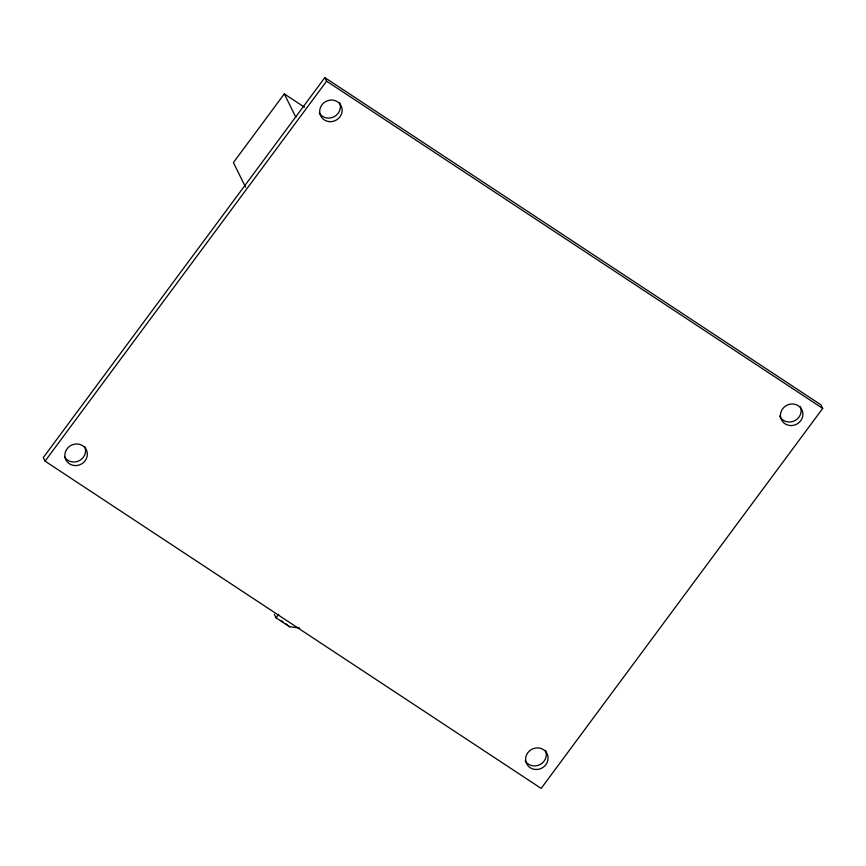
<?xml version="1.0" encoding="UTF-8"?>
<svg xmlns="http://www.w3.org/2000/svg" width="866" height="866" viewBox="0 0 866 866"><rect width="100%" height="100%" fill="white"/><g stroke="black" fill="none" stroke-linecap="round" stroke-linejoin="round"><path stroke-width="1.3" d="M304.594 107.276L284.297 93.885L233.398 162.581L245.565 187.186M324.837 77.604L43.3 457.584L45.054 461.145L541.163 788.396L822.7 408.416L820.946 404.855L324.837 77.604L326.59 81.166L822.7 408.416M45.054 461.145L326.59 81.166M299.549 627.947L289.645 626.789L276.07 617.848L278.744 614.232M280.985 620.478L283.041 621.831M286.116 623.866L289.645 626.789M284.297 93.885L295.88 117.321M274.316 614.286L276.07 617.848M545.396 750.313A11.377 10.663 -26.3 0 1 540.027 764.591A11.377 10.663 -26.3 0 1 525.207 760.792M800.206 406.403A11.377 10.663 -26.3 0 1 794.393 420.898A11.377 10.663 -26.3 0 1 779.595 416.048M339.461 102.48A11.377 10.663 -26.3 0 1 334.092 116.758A11.377 10.663 -26.3 0 1 319.283 112.948M84.651 446.401A11.377 10.663 -26.3 0 1 79.282 460.68A11.377 10.663 -26.3 0 1 64.463 456.869M535.578 769.484A11.377 10.663 -26.3 0 0 547.15 753.875A11.377 10.663 -26.3 0 0 527.795 752.727A11.377 10.663 -26.3 0 0 535.578 769.484M74.833 465.572A11.377 10.663 -26.3 0 0 86.405 449.952A11.377 10.663 -26.3 0 0 67.05 448.815A11.377 10.663 -26.3 0 0 74.833 465.572M329.654 121.651A11.377 10.663 -26.3 0 0 341.226 106.031A11.377 10.663 -26.3 0 0 321.871 104.894A11.377 10.663 -26.3 0 0 329.654 121.651M790.398 425.563A11.377 10.663 -26.3 0 0 801.97 409.954A11.377 10.663 -26.3 0 0 782.615 408.817A11.377 10.663 -26.3 0 0 790.398 425.563"/></g></svg>
